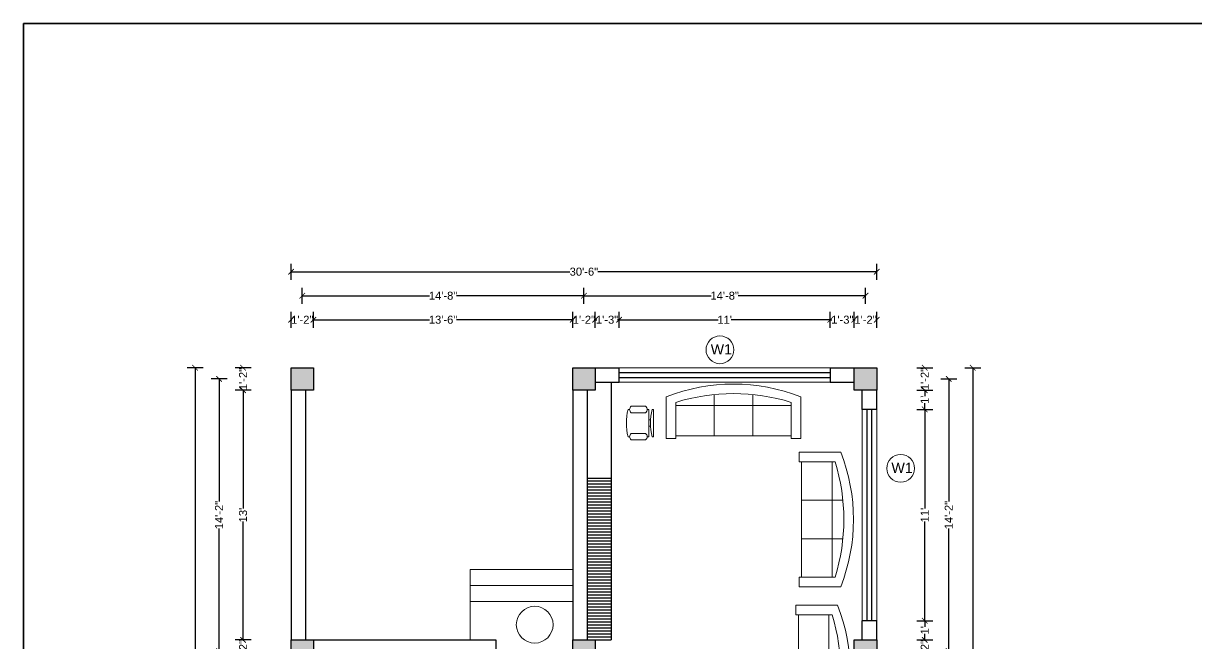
# Model space of a CAD drawing. Header units: inches. Extents: x 2970 to 17976, y 9207 to 14243.
# Drawn here: x 9606 to 10339, y 12058 to 12445 of the extents above; entities that cross this region are included whole.
import ezdxf

# ---------------------------------------------------------------- set-up
doc = ezdxf.new("R2010")
doc.units = ezdxf.units.IN
doc.header["$PDMODE"] = 34
for name, color, linetype, lineweight in [('boundary line', 20, 'Continuous', 35), ('DIMENSION', 134, 'Continuous', 15), ('furniture', 11, 'Continuous', 13), ('pillar', 40, 'Continuous', 30), ('stairs', 4, 'Continuous', 13), ('TEXT', 30, 'Continuous', 13), ('wall', 60, 'Continuous', 30), ('window section', 185, 'Continuous', 30), ('window sill', 103, 'Continuous', 13)]:
    doc.layers.add(name, color=color, linetype=linetype, lineweight=lineweight)
doc.styles.get("Standard").update_dxf_attribs({"font": 'arial.ttf'})
doc.dimstyles.get("Standard").update_dxf_attribs({"dimtxt": 5, "dimasz": 3.5, "dimexe": 5, "dimexo": 3, "dimgap": 0.09, "dimtad": 0, "dimdec": 0, "dimzin": 0, "dimdsep": 46, "dimlunit": 4, "dimtxsty": 'Standard', "dimblk": 'ARCHTICK', "dimcen": 0.09, "dimadec": 0, "dimazin": 0, "dimtfac": 1, "dimtdec": 0, "dimtofl": 0, "dimtmove": 0, "dimatfit": 3, "dimfxl": 5, "dimfxlon": 1, "dimtolj": 1, "dimtzin": 0, "dimarcsym": 0})

# ---------------------------------------------------------------- blocks, each defined once
blk = doc.blocks.new('pillar')
h = blk.add_hatch(color=256)
h.dxf.hatch_style = 1
h.paths.add_polyline_path([(2623.04, 2262.43), (2637.04, 2262.43), (2637.04, 2276.43), (2623.04, 2276.43)])
blk.add_lwpolyline([(2623.04, 2276.43), (2637.04, 2276.43), (2637.04, 2262.43), (2623.04, 2262.43)], close=True)
blk = doc.blocks.new('Sofa - Roundback 7 ft.')
at = {"linetype": 'Continuous'}
for p, q in [((-12.00002, -32.4421), (-12.00003, -6.5971)), ((11.99997, -32.4421), (11.99998, -6.5971)), ((-36.000027, -34), (-36.000027, -11.4696)), ((-35.999844, -13.3819), (35.9998, -13.3819)), ((35.99998, -34), (35.99998, -11.4696)), ((-36.000027, -32.4421), (35.99998, -32.4421))]:
    blk.add_line(p, q, dxfattribs=at)
for points in [[(-36.000027, -34), (-42.000027, -34), (-42.000027, -8)], [(41.99998, -8), (41.99998, -34), (35.99998, -34)]]:
    blk.add_lwpolyline(points, dxfattribs=at)
for centre, radius, start, end in [((0, -114.25), 114.25, 68.43141, 111.5686), ((-0.00001, -127.1968), 121.1968, 72.72033, 107.2797)]:
    blk.add_arc(centre, radius, start, end, dxfattribs=at)
blk = doc.blocks.new('_ArchTick')
at = {"color": 0, "linetype": 'ByBlock', "const_width": 0.15}
blk.add_lwpolyline([(-0.5, -0.5), (0.5, 0.5)], dxfattribs=at)
blk = doc.blocks.new('*D45')
at = {"layer": 'Defpoints', "color": 0, "transparency": 16777216}
for p in [(2592.8, 4982), (2578.8, 4952), (2592.8, 4952)]:
    blk.add_point(p, dxfattribs=at)
at = {"layer": 'DIMENSION', "color": 0, "lineweight": -2, "transparency": 16777216}
for p, q in [((2578.8, 4977), (2578.8, 4987)), ((2592.8, 4977), (2592.8, 4987)), ((2578.8, 4982), (2579.3, 4982)), ((2592.8, 4982), (2592.3, 4982))]:
    blk.add_line(p, q, dxfattribs=at)
at = {"layer": 'DIMENSION', "color": 0, "lineweight": -2, "transparency": 16777216, "xscale": 3.5, "yscale": 3.5, "zscale": 3.5, "rotation": 180}
blk.add_blockref('_ArchTick', (2578.8, 4982), dxfattribs=at)
at = {"layer": 'DIMENSION', "color": 0, "lineweight": -2, "transparency": 16777216, "xscale": 3.5, "yscale": 3.5, "zscale": 3.5}
blk.add_blockref('_ArchTick', (2592.8, 4982), dxfattribs=at)
at = {"layer": 'DIMENSION', "color": 0, "transparency": 16777216, "insert": (2585.8, 4982), "char_height": 5, "attachment_point": 5}
blk.add_mtext('\\A1;1\'-2"', dxfattribs=at)
blk = doc.blocks.new('*D46')
at = {"layer": 'Defpoints', "color": 0, "transparency": 16777216}
for p in [(2754.8, 4982), (2592.8, 4952), (2754.8, 4952)]:
    blk.add_point(p, dxfattribs=at)
at = {"layer": 'DIMENSION', "color": 0, "lineweight": -2, "transparency": 16777216}
for p, q in [((2592.8, 4977), (2592.8, 4987)), ((2754.8, 4977), (2754.8, 4987)), ((2592.8, 4982), (2665.35, 4982)), ((2754.8, 4982), (2682.24, 4982))]:
    blk.add_line(p, q, dxfattribs=at)
at = {"layer": 'DIMENSION', "color": 0, "lineweight": -2, "transparency": 16777216, "xscale": 3.5, "yscale": 3.5, "zscale": 3.5, "rotation": 180}
blk.add_blockref('_ArchTick', (2592.8, 4982), dxfattribs=at)
at = {"layer": 'DIMENSION', "color": 0, "lineweight": -2, "transparency": 16777216, "xscale": 3.5, "yscale": 3.5, "zscale": 3.5}
blk.add_blockref('_ArchTick', (2754.8, 4982), dxfattribs=at)
at = {"layer": 'DIMENSION', "color": 0, "transparency": 16777216, "insert": (2673.8, 4982), "char_height": 5, "attachment_point": 5}
blk.add_mtext('\\A1;13\'-6"', dxfattribs=at)
blk = doc.blocks.new('*D47')
at = {"layer": 'Defpoints', "color": 0, "transparency": 16777216}
for p in [(2768.8, 4982), (2754.8, 4952), (2768.8, 4952)]:
    blk.add_point(p, dxfattribs=at)
at = {"layer": 'DIMENSION', "color": 0, "lineweight": -2, "transparency": 16777216}
for p, q in [((2754.8, 4977), (2754.8, 4987)), ((2768.8, 4977), (2768.8, 4987)), ((2754.8, 4982), (2755.3, 4982)), ((2768.8, 4982), (2768.3, 4982))]:
    blk.add_line(p, q, dxfattribs=at)
at = {"layer": 'DIMENSION', "color": 0, "lineweight": -2, "transparency": 16777216, "xscale": 3.5, "yscale": 3.5, "zscale": 3.5, "rotation": 180}
blk.add_blockref('_ArchTick', (2754.8, 4982), dxfattribs=at)
at = {"layer": 'DIMENSION', "color": 0, "lineweight": -2, "transparency": 16777216, "xscale": 3.5, "yscale": 3.5, "zscale": 3.5}
blk.add_blockref('_ArchTick', (2768.8, 4982), dxfattribs=at)
at = {"layer": 'DIMENSION', "color": 0, "transparency": 16777216, "insert": (2761.8, 4982), "char_height": 5, "attachment_point": 5}
blk.add_mtext('\\A1;1\'-2"', dxfattribs=at)
blk = doc.blocks.new('*D48')
at = {"layer": 'Defpoints', "color": 0, "transparency": 16777216}
for p in [(2783.8, 4982), (2768.8, 4952), (2783.8, 4952)]:
    blk.add_point(p, dxfattribs=at)
at = {"layer": 'DIMENSION', "color": 0, "lineweight": -2, "transparency": 16777216}
for p, q in [((2768.8, 4977), (2768.8, 4987)), ((2783.8, 4977), (2783.8, 4987)), ((2768.8, 4982), (2769.8, 4982)), ((2783.8, 4982), (2782.8, 4982))]:
    blk.add_line(p, q, dxfattribs=at)
at = {"layer": 'DIMENSION', "color": 0, "lineweight": -2, "transparency": 16777216, "xscale": 3.5, "yscale": 3.5, "zscale": 3.5, "rotation": 180}
blk.add_blockref('_ArchTick', (2768.8, 4982), dxfattribs=at)
at = {"layer": 'DIMENSION', "color": 0, "lineweight": -2, "transparency": 16777216, "xscale": 3.5, "yscale": 3.5, "zscale": 3.5}
blk.add_blockref('_ArchTick', (2783.8, 4982), dxfattribs=at)
at = {"layer": 'DIMENSION', "color": 0, "transparency": 16777216, "insert": (2776.3, 4982), "char_height": 5, "attachment_point": 5}
blk.add_mtext('\\A1;1\'-3"', dxfattribs=at)
blk = doc.blocks.new('*D49')
at = {"layer": 'Defpoints', "color": 0, "transparency": 16777216}
for p in [(2915.8, 4982), (2783.8, 4952), (2915.8, 4952)]:
    blk.add_point(p, dxfattribs=at)
at = {"layer": 'DIMENSION', "color": 0, "lineweight": -2, "transparency": 16777216}
for p, q in [((2783.8, 4977), (2783.8, 4987)), ((2915.8, 4977), (2915.8, 4987)), ((2783.8, 4982), (2845.7, 4982)), ((2915.8, 4982), (2853.89, 4982))]:
    blk.add_line(p, q, dxfattribs=at)
at = {"layer": 'DIMENSION', "color": 0, "lineweight": -2, "transparency": 16777216, "xscale": 3.5, "yscale": 3.5, "zscale": 3.5, "rotation": 180}
blk.add_blockref('_ArchTick', (2783.8, 4982), dxfattribs=at)
at = {"layer": 'DIMENSION', "color": 0, "lineweight": -2, "transparency": 16777216, "xscale": 3.5, "yscale": 3.5, "zscale": 3.5}
blk.add_blockref('_ArchTick', (2915.8, 4982), dxfattribs=at)
at = {"layer": 'DIMENSION', "color": 0, "transparency": 16777216, "insert": (2849.8, 4982), "char_height": 5, "attachment_point": 5}
blk.add_mtext("\\A1;11'", dxfattribs=at)
blk = doc.blocks.new('*D50')
at = {"layer": 'Defpoints', "color": 0, "transparency": 16777216}
for p in [(2930.8, 4982), (2915.8, 4952), (2930.8, 4952)]:
    blk.add_point(p, dxfattribs=at)
at = {"layer": 'DIMENSION', "color": 0, "lineweight": -2, "transparency": 16777216}
for p, q in [((2915.8, 4977), (2915.8, 4987)), ((2930.8, 4977), (2930.8, 4987)), ((2915.8, 4982), (2916.8, 4982)), ((2930.8, 4982), (2929.8, 4982))]:
    blk.add_line(p, q, dxfattribs=at)
at = {"layer": 'DIMENSION', "color": 0, "lineweight": -2, "transparency": 16777216, "xscale": 3.5, "yscale": 3.5, "zscale": 3.5, "rotation": 180}
blk.add_blockref('_ArchTick', (2915.8, 4982), dxfattribs=at)
at = {"layer": 'DIMENSION', "color": 0, "lineweight": -2, "transparency": 16777216, "xscale": 3.5, "yscale": 3.5, "zscale": 3.5}
blk.add_blockref('_ArchTick', (2930.8, 4982), dxfattribs=at)
at = {"layer": 'DIMENSION', "color": 0, "transparency": 16777216, "insert": (2923.3, 4982), "char_height": 5, "attachment_point": 5}
blk.add_mtext('\\A1;1\'-3"', dxfattribs=at)
blk = doc.blocks.new('*D51')
at = {"layer": 'Defpoints', "color": 0, "transparency": 16777216}
for p in [(2944.8, 4982), (2930.8, 4952), (2944.8, 4952)]:
    blk.add_point(p, dxfattribs=at)
at = {"layer": 'DIMENSION', "color": 0, "lineweight": -2, "transparency": 16777216}
for p, q in [((2930.8, 4977), (2930.8, 4987)), ((2944.8, 4977), (2944.8, 4987)), ((2930.8, 4982), (2931.3, 4982)), ((2944.8, 4982), (2944.3, 4982))]:
    blk.add_line(p, q, dxfattribs=at)
at = {"layer": 'DIMENSION', "color": 0, "lineweight": -2, "transparency": 16777216, "xscale": 3.5, "yscale": 3.5, "zscale": 3.5, "rotation": 180}
blk.add_blockref('_ArchTick', (2930.8, 4982), dxfattribs=at)
at = {"layer": 'DIMENSION', "color": 0, "lineweight": -2, "transparency": 16777216, "xscale": 3.5, "yscale": 3.5, "zscale": 3.5}
blk.add_blockref('_ArchTick', (2944.8, 4982), dxfattribs=at)
at = {"layer": 'DIMENSION', "color": 0, "transparency": 16777216, "insert": (2937.8, 4982), "char_height": 5, "attachment_point": 5}
blk.add_mtext('\\A1;1\'-2"', dxfattribs=at)
blk = doc.blocks.new('*D52')
at = {"layer": 'Defpoints', "color": 0, "transparency": 16777216}
for p in [(2944.8, 4952), (2944.8, 4938), (2974.8, 4938)]:
    blk.add_point(p, dxfattribs=at)
at = {"layer": 'DIMENSION', "color": 0, "lineweight": -2, "transparency": 16777216}
for p, q in [((2969.8, 4952), (2979.8, 4952)), ((2974.8, 4952), (2974.8, 4951.5)), ((2969.8, 4938), (2979.8, 4938)), ((2974.8, 4938), (2974.8, 4938.5))]:
    blk.add_line(p, q, dxfattribs=at)
at = {"layer": 'DIMENSION', "color": 0, "lineweight": -2, "transparency": 16777216, "xscale": 3.5, "yscale": 3.5, "zscale": 3.5}
for p, rotation in [((2974.8, 4952), 90), ((2974.8, 4938), 270)]:
    blk.add_blockref('_ArchTick', p, dxfattribs=dict(at, rotation=rotation))
at = {"layer": 'DIMENSION', "color": 0, "transparency": 16777216, "insert": (2974.8, 4945), "char_height": 5, "attachment_point": 5, "rotation": 90}
blk.add_mtext('\\A1;1\'-2"', dxfattribs=at)
blk = doc.blocks.new('*D53')
at = {"layer": 'Defpoints', "color": 0, "transparency": 16777216}
for p in [(2944.8, 4938), (2944.8, 4926), (2974.8, 4926)]:
    blk.add_point(p, dxfattribs=at)
at = {"layer": 'DIMENSION', "color": 0, "lineweight": -2, "transparency": 16777216}
for p, q in [((2969.8, 4938), (2979.8, 4938)), ((2974.8, 4938), (2974.8, 4934.16)), ((2974.8, 4926), (2974.8, 4929.85)), ((2969.8, 4926), (2979.8, 4926))]:
    blk.add_line(p, q, dxfattribs=at)
at = {"layer": 'DIMENSION', "color": 0, "lineweight": -2, "transparency": 16777216, "xscale": 3.5, "yscale": 3.5, "zscale": 3.5}
for p, rotation in [((2974.8, 4938), 90), ((2974.8, 4926), 270)]:
    blk.add_blockref('_ArchTick', p, dxfattribs=dict(at, rotation=rotation))
at = {"layer": 'DIMENSION', "color": 0, "transparency": 16777216, "insert": (2974.8, 4932), "char_height": 5, "attachment_point": 5, "rotation": 90}
blk.add_mtext("\\A1;1'", dxfattribs=at)
blk = doc.blocks.new('*D54')
at = {"layer": 'Defpoints', "color": 0, "transparency": 16777216}
for p in [(2944.8, 4926), (2944.8, 4794), (2974.8, 4794)]:
    blk.add_point(p, dxfattribs=at)
at = {"layer": 'DIMENSION', "color": 0, "lineweight": -2, "transparency": 16777216}
for p, q in [((2969.8, 4926), (2979.8, 4926)), ((2974.8, 4926), (2974.8, 4864.1)), ((2974.8, 4794), (2974.8, 4855.9)), ((2969.8, 4794), (2979.8, 4794))]:
    blk.add_line(p, q, dxfattribs=at)
at = {"layer": 'DIMENSION', "color": 0, "lineweight": -2, "transparency": 16777216, "xscale": 3.5, "yscale": 3.5, "zscale": 3.5}
for p, rotation in [((2974.8, 4926), 90), ((2974.8, 4794), 270)]:
    blk.add_blockref('_ArchTick', p, dxfattribs=dict(at, rotation=rotation))
at = {"layer": 'DIMENSION', "color": 0, "transparency": 16777216, "insert": (2974.8, 4860), "char_height": 5, "attachment_point": 5, "rotation": 90}
blk.add_mtext("\\A1;11'", dxfattribs=at)
blk = doc.blocks.new('*D55')
at = {"layer": 'Defpoints', "color": 0, "transparency": 16777216}
for p in [(2944.8, 4794), (2944.8, 4782), (2974.8, 4782)]:
    blk.add_point(p, dxfattribs=at)
at = {"layer": 'DIMENSION', "color": 0, "lineweight": -2, "transparency": 16777216}
for p, q in [((2969.8, 4794), (2979.8, 4794)), ((2974.8, 4794), (2974.8, 4790.16)), ((2969.8, 4782), (2979.8, 4782)), ((2974.8, 4782), (2974.8, 4785.85))]:
    blk.add_line(p, q, dxfattribs=at)
at = {"layer": 'DIMENSION', "color": 0, "lineweight": -2, "transparency": 16777216, "xscale": 3.5, "yscale": 3.5, "zscale": 3.5}
for p, rotation in [((2974.8, 4794), 90), ((2974.8, 4782), 270)]:
    blk.add_blockref('_ArchTick', p, dxfattribs=dict(at, rotation=rotation))
at = {"layer": 'DIMENSION', "color": 0, "transparency": 16777216, "insert": (2974.8, 4788), "char_height": 5, "attachment_point": 5, "rotation": 90}
blk.add_mtext("\\A1;1'", dxfattribs=at)
blk = doc.blocks.new('*D203')
at = {"layer": 'Defpoints', "color": 0, "transparency": 16777216}
for p in [(2944.8, 4782), (2944.8, 4768), (2974.8, 4768)]:
    blk.add_point(p, dxfattribs=at)
at = {"layer": 'DIMENSION', "color": 0, "lineweight": -2, "transparency": 16777216}
for p, q in [((2969.8, 4782), (2979.8, 4782)), ((2974.8, 4782), (2974.8, 4781.5)), ((2969.8, 4768), (2979.8, 4768)), ((2974.8, 4768), (2974.8, 4768.5))]:
    blk.add_line(p, q, dxfattribs=at)
at = {"layer": 'DIMENSION', "color": 0, "lineweight": -2, "transparency": 16777216, "xscale": 3.5, "yscale": 3.5, "zscale": 3.5}
for p, rotation in [((2974.8, 4782), 90), ((2974.8, 4768), 270)]:
    blk.add_blockref('_ArchTick', p, dxfattribs=dict(at, rotation=rotation))
at = {"layer": 'DIMENSION', "color": 0, "transparency": 16777216, "insert": (2974.8, 4775), "char_height": 5, "attachment_point": 5, "rotation": 90}
blk.add_mtext('\\A1;1\'-2"', dxfattribs=at)
blk = doc.blocks.new('*D207')
at = {"layer": 'Defpoints', "color": 0, "transparency": 16777216}
for p in [(2578.8, 4952), (2548.8, 4938), (2578.8, 4938)]:
    blk.add_point(p, dxfattribs=at)
at = {"layer": 'DIMENSION', "color": 0, "lineweight": -2, "transparency": 16777216}
for p, q in [((2553.8, 4952), (2543.8, 4952)), ((2548.8, 4952), (2548.8, 4951.5)), ((2553.8, 4938), (2543.8, 4938)), ((2548.8, 4938), (2548.8, 4938.5))]:
    blk.add_line(p, q, dxfattribs=at)
at = {"layer": 'DIMENSION', "color": 0, "lineweight": -2, "transparency": 16777216, "xscale": 3.5, "yscale": 3.5, "zscale": 3.5}
for p, rotation in [((2548.8, 4952), 90), ((2548.8, 4938), 270)]:
    blk.add_blockref('_ArchTick', p, dxfattribs=dict(at, rotation=rotation))
at = {"layer": 'DIMENSION', "color": 0, "transparency": 16777216, "insert": (2548.8, 4945), "char_height": 5, "attachment_point": 5, "rotation": 90}
blk.add_mtext('\\A1;1\'-2"', dxfattribs=at)
blk = doc.blocks.new('*D61')
at = {"layer": 'Defpoints', "color": 0, "transparency": 16777216}
for p in [(2578.8, 4938), (2548.8, 4782), (2578.8, 4782)]:
    blk.add_point(p, dxfattribs=at)
at = {"layer": 'DIMENSION', "color": 0, "lineweight": -2, "transparency": 16777216}
for p, q in [((2553.8, 4938), (2543.8, 4938)), ((2548.8, 4938), (2548.8, 4864.1)), ((2548.8, 4782), (2548.8, 4855.9)), ((2553.8, 4782), (2543.8, 4782))]:
    blk.add_line(p, q, dxfattribs=at)
at = {"layer": 'DIMENSION', "color": 0, "lineweight": -2, "transparency": 16777216, "xscale": 3.5, "yscale": 3.5, "zscale": 3.5}
for p, rotation in [((2548.8, 4938), 90), ((2548.8, 4782), 270)]:
    blk.add_blockref('_ArchTick', p, dxfattribs=dict(at, rotation=rotation))
at = {"layer": 'DIMENSION', "color": 0, "transparency": 16777216, "insert": (2548.8, 4860), "char_height": 5, "attachment_point": 5, "rotation": 90}
blk.add_mtext("\\A1;13'", dxfattribs=at)
blk = doc.blocks.new('*D62')
at = {"layer": 'Defpoints', "color": 0, "transparency": 16777216}
for p in [(2578.8, 4782), (2548.8, 4768), (2578.8, 4768)]:
    blk.add_point(p, dxfattribs=at)
at = {"layer": 'DIMENSION', "color": 0, "lineweight": -2, "transparency": 16777216}
for p, q in [((2553.8, 4782), (2543.8, 4782)), ((2548.8, 4782), (2548.8, 4781.5)), ((2553.8, 4768), (2543.8, 4768)), ((2548.8, 4768), (2548.8, 4768.5))]:
    blk.add_line(p, q, dxfattribs=at)
at = {"layer": 'DIMENSION', "color": 0, "lineweight": -2, "transparency": 16777216, "xscale": 3.5, "yscale": 3.5, "zscale": 3.5}
for p, rotation in [((2548.8, 4782), 90), ((2548.8, 4768), 270)]:
    blk.add_blockref('_ArchTick', p, dxfattribs=dict(at, rotation=rotation))
at = {"layer": 'DIMENSION', "color": 0, "transparency": 16777216, "insert": (2548.8, 4775), "char_height": 5, "attachment_point": 5, "rotation": 90}
blk.add_mtext('\\A1;1\'-2"', dxfattribs=at)
blk = doc.blocks.new('*D66')
at = {"layer": 'Defpoints', "color": 0, "transparency": 16777216}
for p in [(2761.8, 4997), (2585.8, 4952), (2761.8, 4952)]:
    blk.add_point(p, dxfattribs=at)
at = {"layer": 'DIMENSION', "color": 0, "lineweight": -2, "transparency": 16777216}
for p, q in [((2585.8, 4992), (2585.8, 5002)), ((2761.8, 4992), (2761.8, 5002)), ((2585.8, 4997), (2665.35, 4997)), ((2761.8, 4997), (2682.24, 4997))]:
    blk.add_line(p, q, dxfattribs=at)
at = {"layer": 'DIMENSION', "color": 0, "lineweight": -2, "transparency": 16777216, "xscale": 3.5, "yscale": 3.5, "zscale": 3.5, "rotation": 180}
blk.add_blockref('_ArchTick', (2585.8, 4997), dxfattribs=at)
at = {"layer": 'DIMENSION', "color": 0, "lineweight": -2, "transparency": 16777216, "xscale": 3.5, "yscale": 3.5, "zscale": 3.5}
blk.add_blockref('_ArchTick', (2761.8, 4997), dxfattribs=at)
at = {"layer": 'DIMENSION', "color": 0, "transparency": 16777216, "insert": (2673.8, 4997), "char_height": 5, "attachment_point": 5}
blk.add_mtext('\\A1;14\'-8"', dxfattribs=at)
blk = doc.blocks.new('*D67')
at = {"layer": 'Defpoints', "color": 0, "transparency": 16777216}
for p in [(2937.8, 4997), (2761.8, 4952), (2937.8, 4952)]:
    blk.add_point(p, dxfattribs=at)
at = {"layer": 'DIMENSION', "color": 0, "lineweight": -2, "transparency": 16777216}
for p, q in [((2761.8, 4992), (2761.8, 5002)), ((2937.8, 4992), (2937.8, 5002)), ((2761.8, 4997), (2841.35, 4997)), ((2937.8, 4997), (2858.24, 4997))]:
    blk.add_line(p, q, dxfattribs=at)
at = {"layer": 'DIMENSION', "color": 0, "lineweight": -2, "transparency": 16777216, "xscale": 3.5, "yscale": 3.5, "zscale": 3.5, "rotation": 180}
blk.add_blockref('_ArchTick', (2761.8, 4997), dxfattribs=at)
at = {"layer": 'DIMENSION', "color": 0, "lineweight": -2, "transparency": 16777216, "xscale": 3.5, "yscale": 3.5, "zscale": 3.5}
blk.add_blockref('_ArchTick', (2937.8, 4997), dxfattribs=at)
at = {"layer": 'DIMENSION', "color": 0, "transparency": 16777216, "insert": (2849.8, 4997), "char_height": 5, "attachment_point": 5}
blk.add_mtext('\\A1;14\'-8"', dxfattribs=at)
blk = doc.blocks.new('*D68')
at = {"layer": 'Defpoints', "color": 0, "transparency": 16777216}
for p in [(2944.8, 4945), (2944.8, 4775), (2989.8, 4775)]:
    blk.add_point(p, dxfattribs=at)
at = {"layer": 'DIMENSION', "color": 0, "lineweight": -2, "transparency": 16777216}
for p, q in [((2984.8, 4945), (2994.8, 4945)), ((2989.8, 4945), (2989.8, 4868.44)), ((2989.8, 4775), (2989.8, 4851.56)), ((2984.8, 4775), (2994.8, 4775))]:
    blk.add_line(p, q, dxfattribs=at)
at = {"layer": 'DIMENSION', "color": 0, "lineweight": -2, "transparency": 16777216, "xscale": 3.5, "yscale": 3.5, "zscale": 3.5}
for p, rotation in [((2989.8, 4945), 90), ((2989.8, 4775), 270)]:
    blk.add_blockref('_ArchTick', p, dxfattribs=dict(at, rotation=rotation))
at = {"layer": 'DIMENSION', "color": 0, "transparency": 16777216, "insert": (2989.8, 4860), "char_height": 5, "attachment_point": 5, "rotation": 90}
blk.add_mtext('\\A1;14\'-2"', dxfattribs=at)
blk = doc.blocks.new('*D71')
at = {"layer": 'Defpoints', "color": 0, "transparency": 16777216}
for p in [(2578.8, 4945), (2533.8, 4775), (2578.8, 4775)]:
    blk.add_point(p, dxfattribs=at)
at = {"layer": 'DIMENSION', "color": 0, "lineweight": -2, "transparency": 16777216}
for p, q in [((2538.8, 4945), (2528.8, 4945)), ((2533.8, 4945), (2533.8, 4868.44)), ((2533.8, 4775), (2533.8, 4851.56)), ((2538.8, 4775), (2528.8, 4775))]:
    blk.add_line(p, q, dxfattribs=at)
at = {"layer": 'DIMENSION', "color": 0, "lineweight": -2, "transparency": 16777216, "xscale": 3.5, "yscale": 3.5, "zscale": 3.5}
for p, rotation in [((2533.8, 4945), 90), ((2533.8, 4775), 270)]:
    blk.add_blockref('_ArchTick', p, dxfattribs=dict(at, rotation=rotation))
at = {"layer": 'DIMENSION', "color": 0, "transparency": 16777216, "insert": (2533.8, 4860), "char_height": 5, "attachment_point": 5, "rotation": 90}
blk.add_mtext('\\A1;14\'-2"', dxfattribs=at)
blk = doc.blocks.new('*D218')
at = {"layer": 'Defpoints', "color": 0, "transparency": 16777216}
for p in [(2944.8, 5012), (2578.8, 4952), (2944.8, 4952)]:
    blk.add_point(p, dxfattribs=at)
at = {"layer": 'DIMENSION', "color": 0, "lineweight": -2, "transparency": 16777216}
for p, q in [((2578.8, 5007), (2578.8, 5017)), ((2944.8, 5007), (2944.8, 5017)), ((2578.8, 5012), (2753.12, 5012)), ((2944.8, 5012), (2770.47, 5012))]:
    blk.add_line(p, q, dxfattribs=at)
at = {"layer": 'DIMENSION', "color": 0, "lineweight": -2, "transparency": 16777216, "xscale": 3.5, "yscale": 3.5, "zscale": 3.5, "rotation": 180}
blk.add_blockref('_ArchTick', (2578.8, 5012), dxfattribs=at)
at = {"layer": 'DIMENSION', "color": 0, "lineweight": -2, "transparency": 16777216, "xscale": 3.5, "yscale": 3.5, "zscale": 3.5}
blk.add_blockref('_ArchTick', (2944.8, 5012), dxfattribs=at)
at = {"layer": 'DIMENSION', "color": 0, "transparency": 16777216, "insert": (2761.8, 5012), "char_height": 5, "attachment_point": 5}
blk.add_mtext('\\A1;30\'-6"', dxfattribs=at)
blk = doc.blocks.new('*D219')
at = {"layer": 'Defpoints', "color": 0, "transparency": 16777216}
for p in [(2944.8, 4952), (2944.8, 4435), (3004.8, 4435)]:
    blk.add_point(p, dxfattribs=at)
at = {"layer": 'DIMENSION', "color": 0, "lineweight": -2, "transparency": 16777216}
for p, q in [((2999.8, 4952), (3009.8, 4952)), ((3004.8, 4952), (3004.8, 4702.28)), ((3004.8, 4435), (3004.8, 4684.72)), ((2999.8, 4435), (3009.8, 4435))]:
    blk.add_line(p, q, dxfattribs=at)
at = {"layer": 'DIMENSION', "color": 0, "lineweight": -2, "transparency": 16777216, "xscale": 3.5, "yscale": 3.5, "zscale": 3.5}
for p, rotation in [((3004.8, 4952), 90), ((3004.8, 4435), 270)]:
    blk.add_blockref('_ArchTick', p, dxfattribs=dict(at, rotation=rotation))
at = {"layer": 'DIMENSION', "color": 0, "transparency": 16777216, "insert": (3004.8, 4693.5), "char_height": 5, "attachment_point": 5, "rotation": 90}
blk.add_mtext('\\A1;43\'-1"', dxfattribs=at)
blk = doc.blocks.new('*D75')
at = {"layer": 'Defpoints', "color": 0, "transparency": 16777216}
for p in [(2578.8, 4952), (2518.8, 4435), (2578.8, 4435)]:
    blk.add_point(p, dxfattribs=at)
at = {"layer": 'DIMENSION', "color": 0, "lineweight": -2, "transparency": 16777216}
for p, q in [((2523.8, 4952), (2513.8, 4952)), ((2518.8, 4952), (2518.8, 4702.28)), ((2518.8, 4435), (2518.8, 4684.72)), ((2523.8, 4435), (2513.8, 4435))]:
    blk.add_line(p, q, dxfattribs=at)
at = {"layer": 'DIMENSION', "color": 0, "lineweight": -2, "transparency": 16777216, "xscale": 3.5, "yscale": 3.5, "zscale": 3.5}
for p, rotation in [((2518.8, 4952), 90), ((2518.8, 4435), 270)]:
    blk.add_blockref('_ArchTick', p, dxfattribs=dict(at, rotation=rotation))
at = {"layer": 'DIMENSION', "color": 0, "transparency": 16777216, "insert": (2518.8, 4693.5), "char_height": 5, "attachment_point": 5, "rotation": 90}
blk.add_mtext('\\A1;43\'-1"', dxfattribs=at)
blk = doc.blocks.new('Chair - Desk')
at = {"linetype": 'Continuous'}
for p, q in [((-8.5, 0), (-8.5, -1)), ((-8.5, 0), (8.5, 0)), ((8.5, 0), (8.5, -1)), ((-10.5, -5), (-10.5, -14)), ((-8.5, -3), (-8.5, -4)), ((-8.5, -3), (8.5, -3)), ((-6.5, -14), (-6.5, -5)), ((-2, -3), (-2, -1.9355)), ((2, -1.9576), (2, -3)), ((6.5, -5), (6.5, -14)), ((8.5, -3), (8.5, -4)), ((10.5, -14), (10.5, -5)), ((-8.5, -15), (-8.5, -16)), ((8.5, -15), (8.5, -16))]:
    blk.add_line(p, q, dxfattribs=at)
for centre, radius, start, end in [((-8.5, -6.5), 2.5, 36.8699, 143.1301), ((0, 34.625), 36.625, 256.5803, 283.4197), ((8.5, -6.5), 2.5, 36.8699, 143.1301), ((-8.5, -12.5), 2.5, 216.8699, 323.1301), ((8.5, -12.5), 2.5, 216.8699, 323.1301), ((0, 19.625), 36.625, 256.5803, 283.4197)]:
    blk.add_arc(centre, radius, start, end, dxfattribs=at)
blk = doc.blocks.new('ground plan')
at = {"transparency": 33554495}
h = blk.add_hatch(dxfattribs=at)
h.set_pattern_fill('ANSI31', color=256, scale=15, angle=135)
h.set_pattern_definition([(180, (-44.2478, 2675.5697), (-1e-16, -1.875), [])])
h.paths.add_polyline_path([(2778.8, 4883), (2763.8, 4883), (2763.8, 4782), (2768.8, 4782), (2778.8, 4782)])
for p, q in [((2778.8, 4943), (2778.8, 4782)), ((2763.8, 4883), (2778.8, 4883)), ((2768.8, 4782), (2778.8, 4782))]:
    blk.add_line(p, q, dxfattribs=at)
at = {"layer": 'stairs'}
for p, q in [((2690.76, 4782.01), (2690.76, 4826.01)), ((2690.76, 4826.01), (2754.8, 4826.01)), ((2690.76, 4816.01), (2754.8, 4816.01)), ((2690.76, 4806.01), (2754.8, 4806.01))]:
    blk.add_line(p, q, dxfattribs=at)
at = {"layer": 'TEXT'}
for centre, radius in [((2846.81, 4963.22), 8.68), ((2959.75, 4889.15), 8.68), ((2731.07, 4791.52), 11.49)]:
    blk.add_circle(centre, radius, dxfattribs=at)
at = {"layer": 'wall'}
for p, q in [((2768.8, 4952), (2783.8, 4952)), ((2783.8, 4943), (2783.8, 4952)), ((2915.8, 4952), (2930.8, 4952)), ((2915.8, 4952), (2915.8, 4943)), ((2768.8, 4943), (2783.8, 4943)), ((2915.8, 4943), (2930.8, 4943)), ((2578.8, 4938), (2578.8, 4782)), ((2587.8, 4938), (2587.8, 4782)), ((2754.8, 4938), (2754.8, 4782)), ((2763.8, 4938), (2763.8, 4782)), ((2935.8, 4926), (2935.8, 4938)), ((2944.8, 4926), (2944.8, 4938)), ((2944.8, 4926), (2935.8, 4926)), ((2935.8, 4782), (2935.8, 4794)), ((2944.8, 4794), (2935.8, 4794)), ((2944.8, 4782), (2944.8, 4794)), ((2592.8, 4782), (2706.8, 4782)), ((2706.8, 4782), (2706.8, 4773))]:
    blk.add_line(p, q, dxfattribs=at)
at = {"layer": 'window section'}
for p, q in [((2783.8, 4949), (2915.8, 4949)), ((2783.8, 4946), (2915.8, 4946)), ((2938.8, 4794), (2938.8, 4926)), ((2941.8, 4794), (2941.8, 4926))]:
    blk.add_line(p, q, dxfattribs=at)
at = {"layer": 'window sill'}
for p, q in [((2783.8, 4952), (2915.8, 4952)), ((2783.8, 4943), (2915.8, 4943)), ((2935.8, 4794), (2935.8, 4926)), ((2944.8, 4794), (2944.8, 4926))]:
    blk.add_line(p, q, dxfattribs=at)
at = {"layer": 'furniture'}
blk.add_blockref('Sofa - Roundback 7 ft.', (2855.3, 4941.86), dxfattribs=at)
at = {"layer": 'furniture', "rotation": 270}
for name, p in [('Chair - Desk', (2805.39, 4917.42)), ('Sofa - Roundback 7 ft.', (2930.28, 4857.24)), ('Sofa - Roundback 7 ft.', (2928.33, 4761.64))]:
    blk.add_blockref(name, p, dxfattribs=at)
at = {"layer": 'pillar'}
for p in [(-44.25, 2675.57), (131.75, 2675.57), (307.75, 2675.57), (-44.25, 2505.57), (131.75, 2505.57), (307.75, 2505.57)]:
    blk.add_blockref('pillar', p, dxfattribs=at)
at = {"layer": 'TEXT', "char_height": 6.348, "attachment_point": 1}
for insert in [(2841.05, 4966.72), (2953.99, 4892.65)]:
    blk.add_mtext_dynamic_manual_height_columns('W1', width=8.081, gutter_width=6.61, heights=[4.76], dxfattribs=dict(at, insert=insert))
at = {"layer": 'DIMENSION'}
for p1, p2, distance, picture, middle in [((2578.8, 4952), (2944.8, 4952), 60, '*D218', (2761.8, 5012)), ((2585.8, 4952), (2761.8, 4952), 45, '*D66', (2673.8, 4997)), ((2578.8, 4952), (2592.8, 4952), 30, '*D45', (2585.8, 4982)), ((2578.8, 4952), (2578.8, 4435), -60, '*D75', (2518.8, 4693.5)), ((2578.8, 4952), (2578.8, 4938), -30, '*D207', (2548.8, 4945)), ((2944.8, 4952), (2944.8, 4938), 30, '*D52', (2974.8, 4945)), ((2944.8, 4952), (2944.8, 4435), 60, '*D219', (3004.8, 4693.5)), ((2578.8, 4945), (2578.8, 4775), -45, '*D71', (2533.8, 4860)), ((2944.8, 4945), (2944.8, 4775), 45, '*D68', (2989.8, 4860))]:
    dim = blk.add_aligned_dim(p1=p1, p2=p2, distance=distance, dimstyle='Standard', dxfattribs=at)
    dim.commit()
    dim.dimension.update_dxf_attribs({"geometry": picture, "text_midpoint": middle})
for base, p1, p2, angle, picture, middle in [((2937.8, 4997), (2761.8, 4952), (2937.8, 4952), 180, '*D67', (2849.8, 4997)), ((2754.8, 4982), (2592.8, 4952), (2754.8, 4952), 180, '*D46', (2673.8, 4982)), ((2768.8, 4982), (2754.8, 4952), (2768.8, 4952), 180, '*D47', (2761.8, 4982)), ((2783.8, 4982), (2768.8, 4952), (2783.8, 4952), 180, '*D48', (2776.3, 4982)), ((2915.8, 4982), (2783.8, 4952), (2915.8, 4952), 180, '*D49', (2849.8, 4982)), ((2930.8, 4982), (2915.8, 4952), (2930.8, 4952), 180, '*D50', (2923.3, 4982)), ((2944.8, 4982), (2930.8, 4952), (2944.8, 4952), 180, '*D51', (2937.8, 4982)), ((2548.8, 4782), (2578.8, 4938), (2578.8, 4782), 90, '*D61', (2548.8, 4860)), ((2974.8, 4926), (2944.8, 4938), (2944.8, 4926), 90, '*D53', (2974.8, 4932)), ((2974.8, 4794), (2944.8, 4926), (2944.8, 4794), 90, '*D54', (2974.8, 4860)), ((2548.8, 4768), (2578.8, 4782), (2578.8, 4768), 90, '*D62', (2548.8, 4775))]:
    dim = blk.add_linear_dim(base=base, p1=p1, p2=p2, angle=angle, dimstyle='Standard', dxfattribs=at)
    dim.commit()
    dim.dimension.update_dxf_attribs({"geometry": picture, "text_midpoint": middle})
for base, p1, p2, picture, middle in [((2974.8, 4782), (2944.8, 4794), (2944.8, 4782), '*D55', (2974.8, 4788)), ((2974.8, 4768), (2944.8, 4782), (2944.8, 4768), '*D203', (2974.8, 4775))]:
    dim = blk.add_linear_dim(base=base, p1=p1, p2=p2, angle=90, dimstyle='Standard', override={"dimtmove": 1}, dxfattribs=at)
    dim.commit()
    dim.dimension.update_dxf_attribs({"geometry": picture, "text_midpoint": middle})

msp = doc.modelspace()

# ---------------------------------------------------------------- linework, layer by layer
at = {"layer": 'boundary line'}
for p, q in [((9605.85, 12444.97), (11259.85, 12444.97)), ((9605.85, 11275.97), (9605.85, 12444.97))]:
    msp.add_line(p, q, dxfattribs=at)

# ---------------------------------------------------------------- block references
msp.add_blockref('ground plan', (7194.28, 7277.9))

doc.saveas('drawing.dxf')
